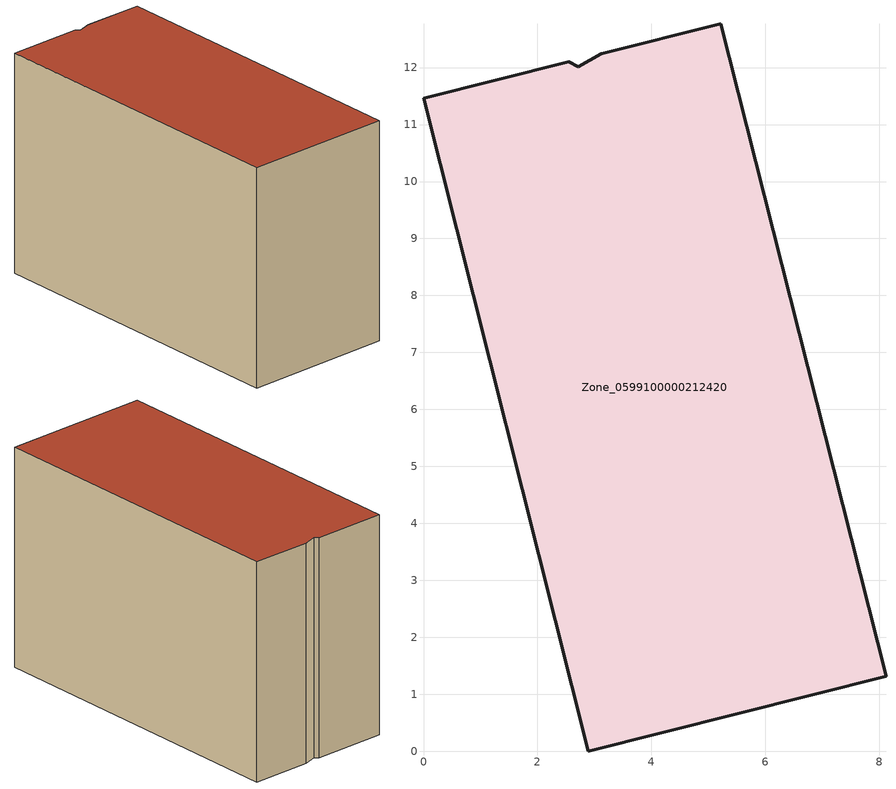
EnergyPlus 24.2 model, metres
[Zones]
Zone_0599100000212420
 floor ground (C_G): 0,11.46 2.55,12.1 2.72,12.01 3.12,12.24 5.22,12.77 8.12,1.32 2.89,0 z0
 wall outside (C_F): 2.89,0 8.12,1.32 5.22,12.77 3.12,12.24 2.72,12.01 2.55,12.1 0,11.46 2.89,0 z0:7.95
 roof outside (C_R): 2.55,12.1 0,11.46 2.89,0 8.12,1.32 5.22,12.77 3.12,12.24 2.72,12.01 z7.95
[BUILDING]
Pand.0599100000212420: North Axis=0; Terrain=City; Loads Convergence Tolerance Value=0.04; Temperature Convergence Tolerance Value=0.4; Solar Distribution=FullExterior; Maximum Number of Warmup Days=25; Minimum Number of Warmup Days=1
[Site:Location]
Rotterdam.The.Hague.AP_ZH_NLD Design_Conditions: Latitude=51.96; Longitude=4.45; Time Zone=1; Elevation=-4.5
[SITE:GROUNDTEMPERATURE:BUILDINGSURFACE]
18, 18, 18, 18, 18, 18, 18, 18, 18, 18, 18, 18
[MATERIAL] Thermal Absorptance=0.9; Solar Absorptance=0.7; Visible Absorptance=0.7
Name | Roughness | Thickness | Conductivity | Density | Specific Heat
G.TI.1975-1991 | MediumSmooth | 0.15 | 0.288461 | 540 | 1210
F.TI.1975-1991 | Rough | 0.3 | 0.230769 | 1920 | 840
R.TI.1975-1991 | MediumRough | 0.2 | 0.153846 | 1500 | 1000
[CONSTRUCTION]
C_G: G.TI.1975-1991
C_F: F.TI.1975-1991
C_R: R.TI.1975-1991
[ZONE]
Zone_0599100000212420: Type=1; Multiplier=1; Ceiling Height=Autocalculate; Volume=Autocalculate; Floor Area=autocalculate; Part of Total Floor Area=Yes
[ZONEINFILTRATION:DESIGNFLOWRATE]
Infil_Zone_0599100000212420: Zone or ZoneList or Space or SpaceList=Zone_0599100000212420; Schedule=AlwaysOn; Design Flow Rate Calculation Method=Flow/Area; Flow Rate per Floor Area=0.003; Constant Term Coefficient=1; Temperature Term Coefficient=0; Velocity Term Coefficient=0; Velocity Squared Term Coefficient=0
[HVACTEMPLATE:ZONE:IDEALLOADSAIRSYSTEM]
Zone_0599100000212420: Maximum Heating Supply Air Temperature=50; Minimum Cooling Supply Air Temperature=13; Maximum Heating Supply Air Humidity Ratio=0.0156; Minimum Cooling Supply Air Humidity Ratio=0.0077; Heating Limit=NoLimit; Cooling Limit=NoLimit; Dehumidification Control Type=ConstantSensibleHeatRatio; Cooling Sensible Heat Ratio=0.7; Dehumidification Setpoint=60; Humidification Control Type=None; Humidification Setpoint=30; Outdoor Air Method=None; Outdoor Air Flow Rate per Person=0.00944; Outdoor Air Flow Rate per Zone Floor Area=0; Outdoor Air Flow Rate per Zone=0; Demand Controlled Ventilation Type=None; Outdoor Air Economizer Type=NoEconomizer; Heat Recovery Type=None; Sensible Heat Recovery Effectiveness=0.7; Latent Heat Recovery Effectiveness=0.65
[ZONECONTROL:THERMOSTAT]
ThermostatControl_Zone_0599100000212420: Zone or ZoneList=Zone_0599100000212420; Control Type Schedule=DualSetpointControlType; Control 1=Thermostat_Zone_0599100000212420; Temperature Difference Between Cutout And Setpoint=0
[THERMOSTATSETPOINT:DUALSETPOINT]
Thermostat_Zone_0599100000212420: Heating Setpoint Temperature Schedule=HeatingSetpoint_Zone_0599100000212420; Cooling Setpoint Temperature Schedule=CoolingSetpoint_Zone_0599100000212420
[SCHEDULE:COMPACT]
HeatingSetpoint_Zone_0599100000212420: Through: 12/31, For: AllDays, Until: 24:00, 21
CoolingSetpoint_Zone_0599100000212420: Through: 12/31, For: AllDays, Until: 24:00, 24
DualSetpointControlType: Through: 12/31, For: AllDays, Until: 24:00, 4
AlwaysOn: Through: 12/31, For: AllDays, Until: 24:00, 1
